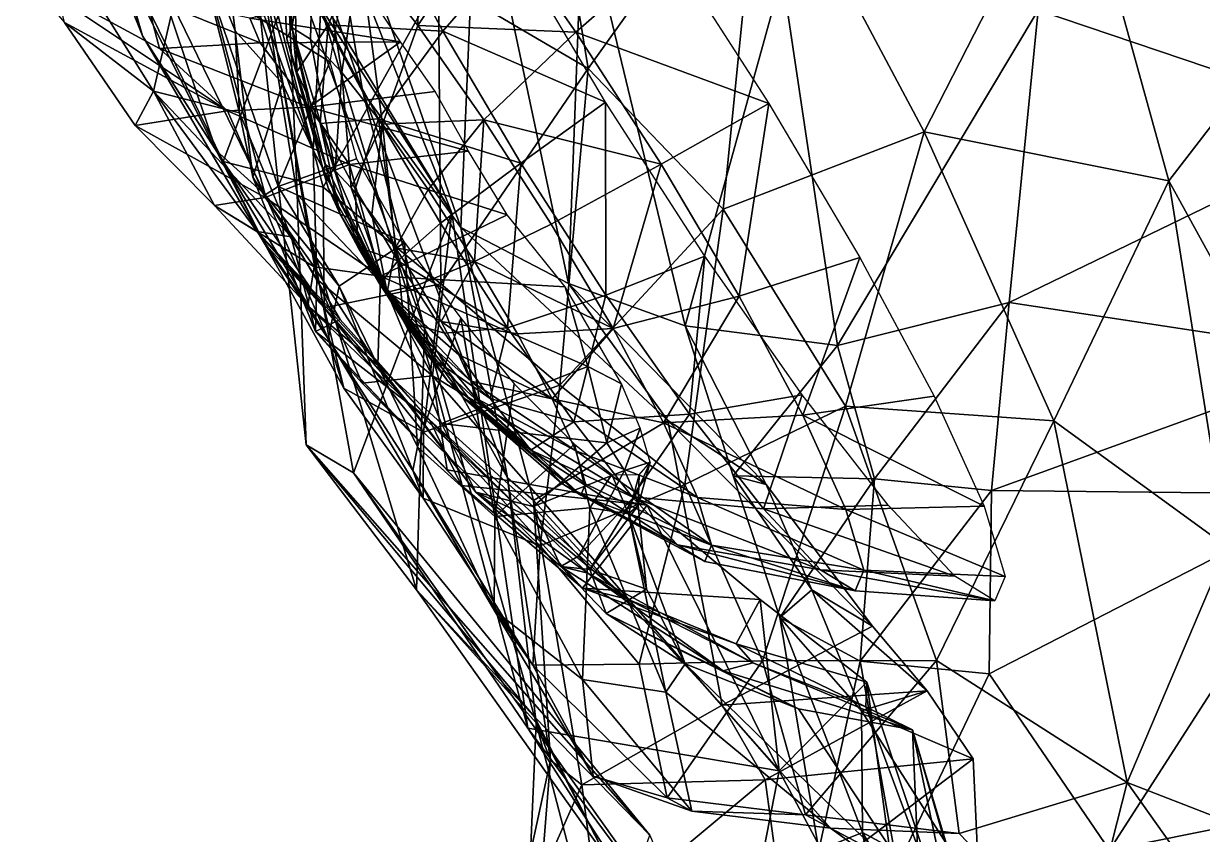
# Model space of a CAD drawing. Extents: x -1.6 to 1.6, y -9.4 to 16.4.
# Drawn here: x -0.2581 to -0.086, y -9.0817 to -8.9634 of the extents above; entities that cross this region are included whole.
import ezdxf

# ---------------------------------------------------------------- set-up
doc = ezdxf.new("R2010")
doc.units = 0
doc.layers.add('DIPLODOC$LWO', color=1, linetype='CONTINUOUS')

msp = doc.modelspace()

# ---------------------------------------------------------------- linework, layer by layer
at = {"layer": 'DIPLODOC$LWO'}
for points in [[(-0.19559, -8.99103, 9.07716), (-0.23672, -8.88712, 9.08131), (-0.22572, -8.94165, 9.03548)], [(-0.19559, -8.99103, 9.07716), (-0.21469, -8.96107, 9.0869), (-0.23672, -8.88712, 9.08131)], [(-0.24068, -8.96521, 9.3501), (-0.25739, -8.90727, 9.34366), (-0.25019, -8.9416, 9.32089)], [(-0.24068, -8.96521, 9.3501), (-0.24533, -8.95002, 9.36871), (-0.25739, -8.90727, 9.34366)], [(-0.22928, -8.91346, 8.9327), (-0.20857, -8.97341, 8.93671), (-0.21966, -8.95269, 8.95792)], [(-0.22928, -8.91346, 8.9327), (-0.21547, -8.93232, 8.91092), (-0.20857, -8.97341, 8.93671)], [(-0.17566, -8.96999, 9.40163), (-0.18356, -8.92173, 9.40215), (-0.19751, -8.95713, 9.39779)], [(-0.18356, -8.92173, 9.40215), (-0.17566, -8.96999, 9.40163), (-0.1504, -8.93461, 9.41031)], [(-0.21547, -8.93232, 8.91092), (-0.1919, -8.93826, 8.88846), (-0.19427, -8.99315, 8.91892)], [(-0.20857, -8.97341, 8.93671), (-0.21547, -8.93232, 8.91092), (-0.19427, -8.99315, 8.91892)], [(-0.20906, -8.95278, 9.20444), (-0.20044, -8.9335, 9.19652), (-0.20053, -8.9637, 9.19267)], [(-0.18965, -8.9473, 9.18163), (-0.20053, -8.9637, 9.19267), (-0.20044, -8.9335, 9.19652)], [(-0.11001, -8.96146, 8.85116), (-0.05629, -8.93354, 8.85033), (-0.06062, -8.97814, 8.83265)], [(-0.15596, -8.99049, 9.39162), (-0.1504, -8.93461, 9.41031), (-0.17566, -8.96999, 9.40163)], [(-0.1504, -8.93461, 9.41031), (-0.15596, -8.99049, 9.39162), (-0.12664, -8.97921, 9.39239)], [(-0.1504, -8.93461, 9.41031), (-0.12664, -8.97921, 9.39239), (-0.10474, -8.93642, 9.4194)], [(-0.12664, -8.97921, 9.39239), (-0.09093, -8.98637, 9.3969), (-0.10474, -8.93642, 9.4194)], [(-0.10474, -8.93642, 9.4194), (-0.09093, -8.98637, 9.3969), (-0.06865, -8.95744, 9.42088)], [(-0.1919, -8.93826, 8.88846), (-0.17856, -9.00133, 8.89699), (-0.19427, -8.99315, 8.91892)], [(-0.17856, -9.00133, 8.89699), (-0.1919, -8.93826, 8.88846), (-0.17644, -8.94556, 8.87299)], [(-0.23894, -8.95519, 9.27692), (-0.22994, -8.98194, 9.31918), (-0.25019, -8.9416, 9.32089)], [(-0.22994, -8.98194, 9.31918), (-0.24068, -8.96521, 9.3501), (-0.25019, -8.9416, 9.32089)], [(-0.21966, -8.95269, 8.95792), (-0.21813, -8.98834, 8.97045), (-0.22572, -8.94165, 9.03548)], [(-0.21683, -9.02487, 8.98072), (-0.22572, -8.94165, 9.03548), (-0.21813, -8.98834, 8.97045)], [(-0.20992, -9.02894, 9.05396), (-0.22572, -8.94165, 9.03548), (-0.21683, -9.02487, 8.98072)], [(-0.20992, -9.02894, 9.05396), (-0.19559, -8.99103, 9.07716), (-0.22572, -8.94165, 9.03548)], [(-0.22716, -8.9645, 9.13905), (-0.23347, -8.94902, 9.14094), (-0.22988, -8.94312, 9.127)], [(-0.22988, -8.94312, 9.127), (-0.21582, -8.98186, 9.11106), (-0.22026, -8.97217, 9.12909)], [(-0.21582, -8.98186, 9.11106), (-0.22988, -8.94312, 9.127), (-0.22681, -8.94396, 9.113)], [(-0.22716, -8.9645, 9.13905), (-0.22988, -8.94312, 9.127), (-0.22026, -8.97217, 9.12909)], [(-0.21582, -8.98186, 9.11106), (-0.22681, -8.94396, 9.113), (-0.21469, -8.96107, 9.0869)], [(-0.21964, -8.94333, 9.23743), (-0.21893, -8.96398, 9.23756), (-0.22065, -8.94572, 9.25543)], [(-0.21893, -8.96398, 9.23756), (-0.21964, -8.94333, 9.23743), (-0.21565, -8.94577, 9.21987)], [(-0.2563, -8.94573, 9.17583), (-0.23912, -8.97329, 9.16977), (-0.25208, -8.96325, 9.18237)], [(-0.23912, -8.97329, 9.16977), (-0.2563, -8.94573, 9.17583), (-0.23347, -8.94902, 9.14094)], [(-0.21962, -8.96564, 9.25001), (-0.22065, -8.94572, 9.25543), (-0.21893, -8.96398, 9.23756)], [(-0.21962, -8.96564, 9.25001), (-0.21819, -8.97047, 9.26154), (-0.22065, -8.94572, 9.25543)], [(-0.21819, -8.97047, 9.26154), (-0.21857, -8.9527, 9.27209), (-0.22065, -8.94572, 9.25543)], [(-0.21617, -8.96567, 9.2254), (-0.21893, -8.96398, 9.23756), (-0.21565, -8.94577, 9.21987)], [(-0.21617, -8.96567, 9.2254), (-0.21565, -8.94577, 9.21987), (-0.21161, -8.97053, 9.21473)], [(-0.20906, -8.95278, 9.20444), (-0.21161, -8.97053, 9.21473), (-0.21565, -8.94577, 9.21987)], [(-0.17856, -9.00133, 8.89699), (-0.17644, -8.94556, 8.87299), (-0.16152, -9.00748, 8.87612)], [(-0.17644, -8.94556, 8.87299), (-0.14737, -8.95638, 8.86515), (-0.16152, -9.00748, 8.87612)], [(-0.21361, -8.96359, 9.28578), (-0.20619, -8.94715, 9.29934), (-0.21857, -8.9527, 9.27209)], [(-0.20619, -8.94715, 9.29934), (-0.21361, -8.96359, 9.28578), (-0.1969, -8.96451, 9.31121)], [(-0.1969, -8.96451, 9.31121), (-0.18643, -8.95245, 9.32433), (-0.20619, -8.94715, 9.29934)], [(-0.20053, -8.9637, 9.19267), (-0.18965, -8.9473, 9.18163), (-0.17745, -8.96468, 9.17283)], [(-0.17745, -8.96468, 9.17283), (-0.18965, -8.9473, 9.18163), (-0.16377, -8.95265, 9.16307)], [(-0.22655, -8.97641, 9.14743), (-0.23912, -8.97329, 9.16977), (-0.23347, -8.94902, 9.14094)], [(-0.22716, -8.9645, 9.13905), (-0.22655, -8.97641, 9.14743), (-0.23347, -8.94902, 9.14094)], [(-0.24533, -8.95002, 9.36871), (-0.22892, -8.98351, 9.36034), (-0.22091, -8.9623, 9.38589)], [(-0.22892, -8.98351, 9.36034), (-0.24533, -8.95002, 9.36871), (-0.24068, -8.96521, 9.3501)], [(-0.20857, -8.97341, 8.93671), (-0.19954, -9.00786, 8.94588), (-0.21966, -8.95269, 8.95792)], [(-0.19954, -9.00786, 8.94588), (-0.21813, -8.98834, 8.97045), (-0.21966, -8.95269, 8.95792)], [(-0.21857, -8.9527, 9.27209), (-0.21819, -8.97047, 9.26154), (-0.21361, -8.96359, 9.28578)], [(-0.21161, -8.97053, 9.21473), (-0.20906, -8.95278, 9.20444), (-0.2057, -8.97808, 9.20658)], [(-0.20053, -8.9637, 9.19267), (-0.2057, -8.97808, 9.20658), (-0.20906, -8.95278, 9.20444)], [(-0.18643, -8.95245, 9.32433), (-0.1969, -8.96451, 9.31121), (-0.17314, -8.97488, 9.33046)], [(-0.16377, -8.95265, 9.16307), (-0.14931, -8.97509, 9.1609), (-0.17745, -8.96468, 9.17283)], [(-0.25208, -8.96325, 9.18237), (-0.22831, -8.97612, 9.19674), (-0.25806, -8.95625, 9.20103)], [(-0.23822, -8.96705, 9.20673), (-0.25806, -8.95625, 9.20103), (-0.22831, -8.97612, 9.19674)], [(-0.25806, -8.95625, 9.20103), (-0.23822, -8.96705, 9.20673), (-0.24022, -8.95946, 9.21931)], [(-0.22994, -8.98194, 9.31918), (-0.23894, -8.95519, 9.27692), (-0.22282, -8.98839, 9.28835)], [(-0.23894, -8.95519, 9.27692), (-0.23099, -8.95807, 9.26124), (-0.22282, -8.98839, 9.28835)], [(-0.21108, -8.95543, 9.25169), (-0.21338, -8.969, 9.26384), (-0.23099, -8.95807, 9.26124)], [(-0.14737, -8.95638, 8.86515), (-0.1393, -9.01034, 8.86035), (-0.16152, -9.00748, 8.87612)], [(-0.1393, -9.01034, 8.86035), (-0.14737, -8.95638, 8.86515), (-0.11001, -8.96146, 8.85116)], [(-0.23099, -8.95807, 9.26124), (-0.21338, -8.969, 9.26384), (-0.22089, -8.98718, 9.27502)], [(-0.22089, -8.98718, 9.27502), (-0.22282, -8.98839, 9.28835), (-0.23099, -8.95807, 9.26124)], [(-0.22091, -8.9623, 9.38589), (-0.21436, -8.98727, 9.37406), (-0.19751, -8.95713, 9.39779)], [(-0.19718, -9.00138, 9.37731), (-0.19751, -8.95713, 9.39779), (-0.21436, -8.98727, 9.37406)], [(-0.19751, -8.95713, 9.39779), (-0.19718, -9.00138, 9.37731), (-0.17566, -8.96999, 9.40163)], [(-0.09093, -8.98637, 9.3969), (-0.07426, -9.0167, 9.39537), (-0.06865, -8.95744, 9.42088)], [(-0.22352, -8.96624, 9.21572), (-0.22504, -8.96261, 9.22287), (-0.24022, -8.95946, 9.21931)], [(-0.23822, -8.96705, 9.20673), (-0.22352, -8.96624, 9.21572), (-0.24022, -8.95946, 9.21931)], [(-0.22504, -8.96261, 9.22287), (-0.20306, -8.96608, 9.21168), (-0.20736, -8.95959, 9.22467)], [(-0.21469, -8.96107, 9.0869), (-0.19841, -9.01478, 9.11122), (-0.21582, -8.98186, 9.11106)], [(-0.19841, -9.01478, 9.11122), (-0.21469, -8.96107, 9.0869), (-0.19559, -8.99103, 9.07716)], [(-0.1393, -9.01034, 8.86035), (-0.11001, -8.96146, 8.85116), (-0.11422, -9.00407, 8.84612)], [(-0.11001, -8.96146, 8.85116), (-0.06062, -8.97814, 8.83265), (-0.11422, -9.00407, 8.84612)], [(-0.22831, -8.97612, 9.19674), (-0.25208, -8.96325, 9.18237), (-0.24175, -8.97827, 9.17905)], [(-0.25208, -8.96325, 9.18237), (-0.23912, -8.97329, 9.16977), (-0.24175, -8.97827, 9.17905)], [(-0.22091, -8.9623, 9.38589), (-0.22892, -8.98351, 9.36034), (-0.21436, -8.98727, 9.37406)], [(-0.22352, -8.96624, 9.21572), (-0.20306, -8.96608, 9.21168), (-0.22504, -8.96261, 9.22287)], [(-0.21476, -8.978, 9.27101), (-0.21361, -8.96359, 9.28578), (-0.21819, -8.97047, 9.26154)], [(-0.21361, -8.96359, 9.28578), (-0.21476, -8.978, 9.27101), (-0.20627, -8.97731, 9.29516)], [(-0.20627, -8.97731, 9.29516), (-0.1969, -8.96451, 9.31121), (-0.21361, -8.96359, 9.28578)], [(-0.2057, -8.97808, 9.20658), (-0.20053, -8.9637, 9.19267), (-0.19088, -8.97745, 9.18571)], [(-0.19088, -8.97745, 9.18571), (-0.20053, -8.9637, 9.19267), (-0.17745, -8.96468, 9.17283)], [(-0.2229, -8.99549, 9.33435), (-0.24068, -8.96521, 9.3501), (-0.22994, -8.98194, 9.31918)], [(-0.2229, -8.99549, 9.33435), (-0.22892, -8.98351, 9.36034), (-0.24068, -8.96521, 9.3501)], [(-0.2246, -8.9858, 9.13724), (-0.22716, -8.9645, 9.13905), (-0.22026, -8.97217, 9.12909)], [(-0.22716, -8.9645, 9.13905), (-0.2246, -8.9858, 9.13724), (-0.22655, -8.97641, 9.14743)], [(-0.21434, -8.98488, 9.24464), (-0.21962, -8.96564, 9.25001), (-0.21893, -8.96398, 9.23756)], [(-0.21398, -8.98404, 9.23828), (-0.21434, -8.98488, 9.24464), (-0.21893, -8.96398, 9.23756)], [(-0.21617, -8.96567, 9.2254), (-0.21257, -8.9849, 9.23207), (-0.21893, -8.96398, 9.23756)], [(-0.21398, -8.98404, 9.23828), (-0.21893, -8.96398, 9.23756), (-0.21257, -8.9849, 9.23207)], [(-0.20627, -8.97731, 9.29516), (-0.18549, -8.98375, 9.31647), (-0.1969, -8.96451, 9.31121)], [(-0.18549, -8.98375, 9.31647), (-0.17314, -8.97488, 9.33046), (-0.1969, -8.96451, 9.31121)], [(-0.19088, -8.97745, 9.18571), (-0.17745, -8.96468, 9.17283), (-0.16504, -8.98393, 9.17097)], [(-0.16504, -8.98393, 9.17097), (-0.17745, -8.96468, 9.17283), (-0.14931, -8.97509, 9.1609)], [(-0.23822, -8.96705, 9.20673), (-0.21638, -8.97563, 9.20641), (-0.22352, -8.96624, 9.21572)], [(-0.21638, -8.97563, 9.20641), (-0.23822, -8.96705, 9.20673), (-0.22831, -8.97612, 9.19674)], [(-0.22352, -8.96624, 9.21572), (-0.21638, -8.97563, 9.20641), (-0.20306, -8.96608, 9.21168)], [(-0.21962, -8.96564, 9.25001), (-0.21434, -8.98488, 9.24464), (-0.21819, -8.97047, 9.26154)], [(-0.21638, -8.97563, 9.20641), (-0.19802, -8.97331, 9.20437), (-0.20306, -8.96608, 9.21168)], [(-0.21257, -8.9849, 9.23207), (-0.21617, -8.96567, 9.2254), (-0.21161, -8.97053, 9.21473)], [(-0.2095, -8.98313, 9.27169), (-0.22089, -8.98718, 9.27502), (-0.21338, -8.969, 9.26384)], [(-0.2136, -8.98735, 9.25054), (-0.21819, -8.97047, 9.26154), (-0.21434, -8.98488, 9.24464)], [(-0.2136, -8.98735, 9.25054), (-0.21185, -8.9912, 9.25538), (-0.21819, -8.97047, 9.26154)], [(-0.21185, -8.9912, 9.25538), (-0.21476, -8.978, 9.27101), (-0.21819, -8.97047, 9.26154)], [(-0.21024, -8.98738, 9.22661), (-0.21257, -8.9849, 9.23207), (-0.21161, -8.97053, 9.21473)], [(-0.21024, -8.98738, 9.22661), (-0.21161, -8.97053, 9.21473), (-0.2057, -8.97808, 9.20658)], [(-0.17983, -9.01613, 9.37723), (-0.17566, -8.96999, 9.40163), (-0.19718, -9.00138, 9.37731)], [(-0.17566, -8.96999, 9.40163), (-0.17983, -9.01613, 9.37723), (-0.15596, -8.99049, 9.39162)], [(-0.21527, -9.00069, 9.13084), (-0.2246, -8.9858, 9.13724), (-0.22026, -8.97217, 9.12909)], [(-0.21582, -8.98186, 9.11106), (-0.21527, -9.00069, 9.13084), (-0.22026, -8.97217, 9.12909)], [(-0.24175, -8.97827, 9.17905), (-0.23912, -8.97329, 9.16977), (-0.23021, -8.98993, 9.17657)], [(-0.23912, -8.97329, 9.16977), (-0.22396, -8.99375, 9.16373), (-0.23021, -8.98993, 9.17657)], [(-0.22396, -8.99375, 9.16373), (-0.23912, -8.97329, 9.16977), (-0.219, -8.99453, 9.15002)], [(-0.22655, -8.97641, 9.14743), (-0.219, -8.99453, 9.15002), (-0.23912, -8.97329, 9.16977)], [(-0.21638, -8.97563, 9.20641), (-0.19315, -8.98201, 9.20153), (-0.19802, -8.97331, 9.20437)], [(-0.18745, -9.02965, 8.92848), (-0.20857, -8.97341, 8.93671), (-0.19427, -8.99315, 8.91892)], [(-0.19954, -9.00786, 8.94588), (-0.20857, -8.97341, 8.93671), (-0.18745, -9.02965, 8.92848)], [(-0.21051, -8.98395, 9.19954), (-0.21638, -8.97563, 9.20641), (-0.22831, -8.97612, 9.19674)], [(-0.19315, -8.98201, 9.20153), (-0.21638, -8.97563, 9.20641), (-0.21051, -8.98395, 9.19954)], [(-0.18549, -8.98375, 9.31647), (-0.17308, -9.00301, 9.3146), (-0.17314, -8.97488, 9.33046)], [(-0.17308, -9.00301, 9.3146), (-0.15867, -8.99732, 9.32829), (-0.17314, -8.97488, 9.33046)], [(-0.16504, -8.98393, 9.17097), (-0.14931, -8.97509, 9.1609), (-0.15363, -9.00318, 9.17623)], [(-0.13601, -8.99752, 9.16703), (-0.15363, -9.00318, 9.17623), (-0.14931, -8.97509, 9.1609)], [(-0.22281, -8.98878, 9.19095), (-0.22831, -8.97612, 9.19674), (-0.24175, -8.97827, 9.17905)], [(-0.22281, -8.98878, 9.19095), (-0.21051, -8.98395, 9.19954), (-0.22831, -8.97612, 9.19674)], [(-0.22655, -8.97641, 9.14743), (-0.2246, -8.9858, 9.13724), (-0.219, -8.99453, 9.15002)], [(-0.20967, -8.9875, 9.2775), (-0.20627, -8.97731, 9.29516), (-0.21476, -8.978, 9.27101)], [(-0.20967, -8.9875, 9.2775), (-0.20343, -8.99803, 9.28038), (-0.20627, -8.97731, 9.29516)], [(-0.20343, -8.99803, 9.28038), (-0.19724, -8.99254, 9.29932), (-0.20627, -8.97731, 9.29516)], [(-0.19724, -8.99254, 9.29932), (-0.18549, -8.98375, 9.31647), (-0.20627, -8.97731, 9.29516)], [(-0.19903, -8.98759, 9.20177), (-0.2057, -8.97808, 9.20658), (-0.19088, -8.97745, 9.18571)], [(-0.19903, -8.98759, 9.20177), (-0.19088, -8.97745, 9.18571), (-0.19224, -8.99813, 9.20075)], [(-0.18107, -8.99268, 9.18424), (-0.19224, -8.99813, 9.20075), (-0.19088, -8.97745, 9.18571)], [(-0.18107, -8.99268, 9.18424), (-0.19088, -8.97745, 9.18571), (-0.16504, -8.98393, 9.17097)], [(-0.22281, -8.98878, 9.19095), (-0.24175, -8.97827, 9.17905), (-0.23021, -8.98993, 9.17657)], [(-0.21185, -8.9912, 9.25538), (-0.20925, -8.99606, 9.2587), (-0.21476, -8.978, 9.27101)], [(-0.20925, -8.99606, 9.2587), (-0.20967, -8.9875, 9.2775), (-0.21476, -8.978, 9.27101)], [(-0.20722, -8.99124, 9.22245), (-0.21024, -8.98738, 9.22661), (-0.2057, -8.97808, 9.20658)], [(-0.20722, -8.99124, 9.22245), (-0.2057, -8.97808, 9.20658), (-0.20381, -8.99611, 9.21998)], [(-0.19903, -8.98759, 9.20177), (-0.20381, -8.99611, 9.21998), (-0.2057, -8.97808, 9.20658)], [(-0.06062, -8.97814, 8.83265), (-0.06273, -9.01192, 8.82132), (-0.11422, -9.00407, 8.84612)], [(-0.13813, -9.01922, 9.3683), (-0.12664, -8.97921, 9.39239), (-0.15596, -8.99049, 9.39162)], [(-0.12664, -8.97921, 9.39239), (-0.13813, -9.01922, 9.3683), (-0.10773, -9.02136, 9.36099)], [(-0.12664, -8.97921, 9.39239), (-0.10773, -9.02136, 9.36099), (-0.09093, -8.98637, 9.3969)], [(-0.22282, -8.98839, 9.28835), (-0.2136, -9.00937, 9.30583), (-0.22994, -8.98194, 9.31918)], [(-0.2136, -9.00937, 9.30583), (-0.2229, -8.99549, 9.33435), (-0.22994, -8.98194, 9.31918)], [(-0.21527, -9.00069, 9.13084), (-0.21582, -8.98186, 9.11106), (-0.19841, -9.01478, 9.11122)], [(-0.19315, -8.98201, 9.20153), (-0.21051, -8.98395, 9.19954), (-0.18748, -8.99129, 9.20048)], [(-0.21421, -9.00488, 9.34709), (-0.21436, -8.98727, 9.37406), (-0.22892, -8.98351, 9.36034)], [(-0.21421, -9.00488, 9.34709), (-0.22892, -8.98351, 9.36034), (-0.2229, -8.99549, 9.33435)], [(-0.22281, -8.98878, 9.19095), (-0.20596, -9.00024, 9.19415), (-0.21051, -8.98395, 9.19954)], [(-0.2095, -8.98313, 9.27169), (-0.20247, -8.99534, 9.27509), (-0.22089, -8.98718, 9.27502)], [(-0.21434, -8.98488, 9.24464), (-0.21398, -8.98404, 9.23828), (-0.20501, -9.00261, 9.23956)], [(-0.21398, -8.98404, 9.23828), (-0.21257, -8.9849, 9.23207), (-0.20501, -9.00261, 9.23956)], [(-0.21051, -8.98395, 9.19954), (-0.20596, -9.00024, 9.19415), (-0.18748, -8.99129, 9.20048)], [(-0.19724, -8.99254, 9.29932), (-0.18742, -9.00777, 9.29784), (-0.18549, -8.98375, 9.31647)], [(-0.18742, -9.00777, 9.29784), (-0.17308, -9.00301, 9.3146), (-0.18549, -8.98375, 9.31647)], [(-0.18107, -8.99268, 9.18424), (-0.16504, -8.98393, 9.17097), (-0.17204, -9.0079, 9.1884)], [(-0.15363, -9.00318, 9.17623), (-0.17204, -9.0079, 9.1884), (-0.16504, -8.98393, 9.17097)], [(-0.2246, -8.9858, 9.13724), (-0.21547, -9.00834, 9.14264), (-0.219, -8.99453, 9.15002)], [(-0.2246, -8.9858, 9.13724), (-0.21527, -9.00069, 9.13084), (-0.21547, -9.00834, 9.14264)], [(-0.2136, -8.98735, 9.25054), (-0.21434, -8.98488, 9.24464), (-0.20501, -9.00261, 9.23956)], [(-0.21257, -8.9849, 9.23207), (-0.21024, -8.98738, 9.22661), (-0.20501, -9.00261, 9.23956)], [(-0.22282, -8.98839, 9.28835), (-0.22089, -8.98718, 9.27502), (-0.21202, -9.00171, 9.27783)], [(-0.21202, -9.00171, 9.27783), (-0.22089, -8.98718, 9.27502), (-0.20247, -8.99534, 9.27509)], [(-0.21436, -8.98727, 9.37406), (-0.21421, -9.00488, 9.34709), (-0.19718, -9.00138, 9.37731)], [(-0.21185, -8.9912, 9.25538), (-0.2136, -8.98735, 9.25054), (-0.20501, -9.00261, 9.23956)], [(-0.21024, -8.98738, 9.22661), (-0.20722, -8.99124, 9.22245), (-0.20501, -9.00261, 9.23956)], [(-0.20967, -8.9875, 9.2775), (-0.20925, -8.99606, 9.2587), (-0.20343, -8.99803, 9.28038)], [(-0.19903, -8.98759, 9.20177), (-0.19224, -8.99813, 9.20075), (-0.20381, -8.99611, 9.21998)], [(-0.10773, -9.02136, 9.36099), (-0.08242, -9.0397, 9.36398), (-0.09093, -8.98637, 9.3969)], [(-0.09093, -8.98637, 9.3969), (-0.08242, -9.0397, 9.36398), (-0.07426, -9.0167, 9.39537)], [(-0.21565, -8.99887, 9.18546), (-0.22281, -8.98878, 9.19095), (-0.23021, -8.98993, 9.17657)], [(-0.2136, -9.00937, 9.30583), (-0.22282, -8.98839, 9.28835), (-0.21202, -9.00171, 9.27783)], [(-0.22281, -8.98878, 9.19095), (-0.21565, -8.99887, 9.18546), (-0.20596, -9.00024, 9.19415)], [(-0.21813, -8.98834, 8.97045), (-0.20073, -9.04601, 8.95945), (-0.21683, -9.02487, 8.98072)], [(-0.21813, -8.98834, 8.97045), (-0.19954, -9.00786, 8.94588), (-0.20073, -9.04601, 8.95945)], [(-0.22396, -8.99375, 9.16373), (-0.21658, -9.00456, 9.17507), (-0.23021, -8.98993, 9.17657)], [(-0.21658, -9.00456, 9.17507), (-0.21565, -8.99887, 9.18546), (-0.23021, -8.98993, 9.17657)], [(-0.20925, -8.99606, 9.2587), (-0.21185, -8.9912, 9.25538), (-0.20501, -9.00261, 9.23956)], [(-0.18446, -9.06615, 9.10933), (-0.19559, -8.99103, 9.07716), (-0.20992, -9.02894, 9.05396)], [(-0.20722, -8.99124, 9.22245), (-0.20381, -8.99611, 9.21998), (-0.20501, -9.00261, 9.23956)], [(-0.18446, -9.06615, 9.10933), (-0.19841, -9.01478, 9.11122), (-0.19559, -8.99103, 9.07716)], [(-0.16158, -9.03065, 9.36442), (-0.15596, -8.99049, 9.39162), (-0.17983, -9.01613, 9.37723)], [(-0.15596, -8.99049, 9.39162), (-0.16158, -9.03065, 9.36442), (-0.13813, -9.01922, 9.3683)], [(-0.18748, -8.99129, 9.20048), (-0.20596, -9.00024, 9.19415), (-0.17901, -9.0018, 9.20131)], [(-0.19724, -8.99254, 9.29932), (-0.20343, -8.99803, 9.28038), (-0.18742, -9.00777, 9.29784)], [(-0.19224, -8.99813, 9.20075), (-0.18107, -8.99268, 9.18424), (-0.17204, -9.0079, 9.1884)], [(-0.20197, -9.01869, 9.17506), (-0.22396, -8.99375, 9.16373), (-0.19882, -9.02121, 9.16628)], [(-0.22396, -8.99375, 9.16373), (-0.20197, -9.01869, 9.17506), (-0.21658, -9.00456, 9.17507)], [(-0.21188, -9.00656, 9.15668), (-0.22396, -8.99375, 9.16373), (-0.219, -8.99453, 9.15002)], [(-0.22396, -8.99375, 9.16373), (-0.21188, -9.00656, 9.15668), (-0.19882, -9.02121, 9.16628)], [(-0.21547, -9.00834, 9.14264), (-0.21188, -9.00656, 9.15668), (-0.219, -8.99453, 9.15002)], [(-0.16405, -9.0213, 8.90269), (-0.18364, -9.03298, 8.91639), (-0.19427, -8.99315, 8.91892)], [(-0.18364, -9.03298, 8.91639), (-0.18745, -9.02965, 8.92848), (-0.19427, -8.99315, 8.91892)], [(-0.17856, -9.00133, 8.89699), (-0.16405, -9.0213, 8.90269), (-0.19427, -8.99315, 8.91892)], [(-0.21135, -9.0166, 9.32519), (-0.2229, -8.99549, 9.33435), (-0.2136, -9.00937, 9.30583)], [(-0.21135, -9.0166, 9.32519), (-0.21421, -9.00488, 9.34709), (-0.2229, -8.99549, 9.33435)], [(-0.20247, -8.99534, 9.27509), (-0.20059, -9.02516, 9.26994), (-0.21202, -9.00171, 9.27783)], [(-0.20606, -9.00144, 9.26017), (-0.20925, -8.99606, 9.2587), (-0.20501, -9.00261, 9.23956)], [(-0.20606, -9.00144, 9.26017), (-0.20343, -8.99803, 9.28038), (-0.20925, -8.99606, 9.2587)], [(-0.20381, -8.99611, 9.21998), (-0.20034, -9.00149, 9.21946), (-0.20501, -9.00261, 9.23956)], [(-0.20034, -9.00149, 9.21946), (-0.20381, -8.99611, 9.21998), (-0.19224, -8.99813, 9.20075)], [(-0.20247, -8.99534, 9.27509), (-0.19424, -9.00639, 9.27591), (-0.20059, -9.02516, 9.26994)], [(-0.20606, -9.00144, 9.26017), (-0.20258, -9.00683, 9.25965), (-0.20343, -8.99803, 9.28038)], [(-0.20258, -9.00683, 9.25965), (-0.19664, -9.00857, 9.27936), (-0.20343, -8.99803, 9.28038)], [(-0.19664, -9.00857, 9.27936), (-0.18742, -9.00777, 9.29784), (-0.20343, -8.99803, 9.28038)], [(-0.17308, -9.00301, 9.3146), (-0.16088, -9.02039, 9.3058), (-0.15867, -8.99732, 9.32829)], [(-0.16088, -9.02039, 9.3058), (-0.14446, -9.01757, 9.31803), (-0.15867, -8.99732, 9.32829)], [(-0.15363, -9.00318, 9.17623), (-0.13601, -8.99752, 9.16703), (-0.14434, -9.02054, 9.18809)], [(-0.12518, -9.01774, 9.18086), (-0.14434, -9.02054, 9.18809), (-0.13601, -8.99752, 9.16703)], [(-0.21658, -9.00456, 9.17507), (-0.20638, -9.01325, 9.1845), (-0.21565, -8.99887, 9.18546)], [(-0.20596, -9.00024, 9.19415), (-0.21565, -8.99887, 9.18546), (-0.20638, -9.01325, 9.1845)], [(-0.20034, -9.00149, 9.21946), (-0.19224, -8.99813, 9.20075), (-0.19714, -9.00688, 9.22093)], [(-0.18599, -9.00867, 9.20363), (-0.19714, -9.00688, 9.22093), (-0.19224, -8.99813, 9.20075)], [(-0.18599, -9.00867, 9.20363), (-0.19224, -8.99813, 9.20075), (-0.17204, -9.0079, 9.1884)], [(-0.21547, -9.00834, 9.14264), (-0.21527, -9.00069, 9.13084), (-0.20864, -9.01587, 9.13634)], [(-0.20864, -9.01587, 9.13634), (-0.21527, -9.00069, 9.13084), (-0.19841, -9.01478, 9.11122)], [(-0.1997, -9.02299, 9.34238), (-0.19718, -9.00138, 9.37731), (-0.21421, -9.00488, 9.34709)], [(-0.19708, -9.02172, 9.19191), (-0.20596, -9.00024, 9.19415), (-0.20638, -9.01325, 9.1845)], [(-0.20258, -9.00683, 9.25965), (-0.20606, -9.00144, 9.26017), (-0.20501, -9.00261, 9.23956)], [(-0.20596, -9.00024, 9.19415), (-0.17572, -9.01342, 9.20319), (-0.17901, -9.0018, 9.20131)], [(-0.20596, -9.00024, 9.19415), (-0.19708, -9.02172, 9.19191), (-0.17572, -9.01342, 9.20319)], [(-0.20034, -9.00149, 9.21946), (-0.19714, -9.00688, 9.22093), (-0.20501, -9.00261, 9.23956)], [(-0.19718, -9.00138, 9.37731), (-0.1997, -9.02299, 9.34238), (-0.17983, -9.01613, 9.37723)], [(-0.14971, -9.03064, 8.88716), (-0.17856, -9.00133, 8.89699), (-0.16152, -9.00748, 8.87612)], [(-0.14971, -9.03064, 8.88716), (-0.16405, -9.0213, 8.90269), (-0.17856, -9.00133, 8.89699)], [(-0.21202, -9.00171, 9.27783), (-0.20126, -9.02859, 9.28821), (-0.2136, -9.00937, 9.30583)], [(-0.20059, -9.02516, 9.26994), (-0.20126, -9.02859, 9.28821), (-0.21202, -9.00171, 9.27783)], [(-0.19917, -9.01169, 9.25718), (-0.20258, -9.00683, 9.25965), (-0.20501, -9.00261, 9.23956)], [(-0.19615, -9.01556, 9.25302), (-0.19917, -9.01169, 9.25718), (-0.20501, -9.00261, 9.23956)], [(-0.19383, -9.01804, 9.24757), (-0.19615, -9.01556, 9.25302), (-0.20501, -9.00261, 9.23956)], [(-0.19241, -9.0189, 9.24135), (-0.19383, -9.01804, 9.24757), (-0.20501, -9.00261, 9.23956)], [(-0.19206, -9.01805, 9.23499), (-0.19241, -9.0189, 9.24135), (-0.20501, -9.00261, 9.23956)], [(-0.19279, -9.01558, 9.22909), (-0.19206, -9.01805, 9.23499), (-0.20501, -9.00261, 9.23956)], [(-0.19454, -9.01173, 9.22425), (-0.19279, -9.01558, 9.22909), (-0.20501, -9.00261, 9.23956)], [(-0.19714, -9.00688, 9.22093), (-0.19454, -9.01173, 9.22425), (-0.20501, -9.00261, 9.23956)], [(-0.18742, -9.00777, 9.29784), (-0.17778, -9.02151, 9.29088), (-0.17308, -9.00301, 9.3146)], [(-0.17901, -9.0018, 9.20131), (-0.17572, -9.01342, 9.20319), (-0.17081, -9.01593, 9.20893)], [(-0.17778, -9.02151, 9.29088), (-0.16088, -9.02039, 9.3058), (-0.17308, -9.00301, 9.3146)], [(-0.17204, -9.0079, 9.1884), (-0.15363, -9.00318, 9.17623), (-0.16469, -9.02163, 9.19778)], [(-0.14434, -9.02054, 9.18809), (-0.16469, -9.02163, 9.19778), (-0.15363, -9.00318, 9.17623)], [(-0.20638, -9.01325, 9.1845), (-0.21658, -9.00456, 9.17507), (-0.20197, -9.01869, 9.17506)], [(-0.1997, -9.02299, 9.34238), (-0.21421, -9.00488, 9.34709), (-0.21135, -9.0166, 9.32519)], [(-0.13391, -9.02983, 8.85492), (-0.1393, -9.01034, 8.86035), (-0.11422, -9.00407, 8.84612)], [(-0.11681, -9.03153, 8.84439), (-0.13391, -9.02983, 8.85492), (-0.11422, -9.00407, 8.84612)], [(-0.06273, -9.01192, 8.82132), (-0.11681, -9.03153, 8.84439), (-0.11422, -9.00407, 8.84612)], [(-0.21188, -9.00656, 9.15668), (-0.21547, -9.00834, 9.14264), (-0.19882, -9.02121, 9.16628)], [(-0.20059, -9.02516, 9.26994), (-0.19424, -9.00639, 9.27591), (-0.18931, -9.0353, 9.26183)], [(-0.18646, -9.01597, 9.27181), (-0.18931, -9.0353, 9.26183), (-0.19424, -9.00639, 9.27591)], [(-0.21547, -9.00834, 9.14264), (-0.19417, -9.03079, 9.15897), (-0.19882, -9.02121, 9.16628)], [(-0.19623, -9.02848, 9.14478), (-0.21547, -9.00834, 9.14264), (-0.20864, -9.01587, 9.13634)], [(-0.21547, -9.00834, 9.14264), (-0.19623, -9.02848, 9.14478), (-0.19417, -9.03079, 9.15897)], [(-0.19664, -9.00857, 9.27936), (-0.20258, -9.00683, 9.25965), (-0.18996, -9.01809, 9.27454)], [(-0.19917, -9.01169, 9.25718), (-0.18996, -9.01809, 9.27454), (-0.20258, -9.00683, 9.25965)], [(-0.20073, -9.04601, 8.95945), (-0.19954, -9.00786, 8.94588), (-0.18324, -9.06541, 8.93425)], [(-0.19954, -9.00786, 8.94588), (-0.18745, -9.02965, 8.92848), (-0.18324, -9.06541, 8.93425)], [(-0.19454, -9.01173, 9.22425), (-0.19714, -9.00688, 9.22093), (-0.18091, -9.01816, 9.21012)], [(-0.19714, -9.00688, 9.22093), (-0.18599, -9.00867, 9.20363), (-0.18091, -9.01816, 9.21012)], [(-0.19664, -9.00857, 9.27936), (-0.18996, -9.01809, 9.27454), (-0.18742, -9.00777, 9.29784)], [(-0.18996, -9.01809, 9.27454), (-0.17778, -9.02151, 9.29088), (-0.18742, -9.00777, 9.29784)], [(-0.18599, -9.00867, 9.20363), (-0.17204, -9.0079, 9.1884), (-0.18091, -9.01816, 9.21012)], [(-0.16469, -9.02163, 9.19778), (-0.18091, -9.01816, 9.21012), (-0.17204, -9.0079, 9.1884)], [(-0.1393, -9.01034, 8.86035), (-0.15451, -9.02939, 8.87381), (-0.16152, -9.00748, 8.87612)], [(-0.15451, -9.02939, 8.87381), (-0.14971, -9.03064, 8.88716), (-0.16152, -9.00748, 8.87612)], [(-0.20126, -9.02859, 9.28821), (-0.19974, -9.03261, 9.31471), (-0.2136, -9.00937, 9.30583)], [(-0.19974, -9.03261, 9.31471), (-0.21135, -9.0166, 9.32519), (-0.2136, -9.00937, 9.30583)], [(-0.18996, -9.01809, 9.27454), (-0.19917, -9.01169, 9.25718), (-0.18405, -9.02564, 9.2664)], [(-0.19615, -9.01556, 9.25302), (-0.18405, -9.02564, 9.2664), (-0.19917, -9.01169, 9.25718)], [(-0.19454, -9.01173, 9.22425), (-0.18091, -9.01816, 9.21012), (-0.19279, -9.01558, 9.22909)], [(-0.15451, -9.02939, 8.87381), (-0.1393, -9.01034, 8.86035), (-0.13391, -9.02983, 8.85492)], [(-0.19208, -9.03173, 9.18796), (-0.19708, -9.02172, 9.19191), (-0.20638, -9.01325, 9.1845)], [(-0.19208, -9.03173, 9.18796), (-0.20638, -9.01325, 9.1845), (-0.20197, -9.01869, 9.17506)], [(-0.17572, -9.01342, 9.20319), (-0.19708, -9.02172, 9.19191), (-0.17294, -9.02458, 9.20595)], [(-0.17294, -9.02458, 9.20595), (-0.17081, -9.01593, 9.20893), (-0.17572, -9.01342, 9.20319)], [(-0.11681, -9.03153, 8.84439), (-0.06273, -9.01192, 8.82132), (-0.06617, -9.03206, 8.816)], [(-0.20864, -9.01587, 9.13634), (-0.19841, -9.01478, 9.11122), (-0.19623, -9.02848, 9.14478)], [(-0.16705, -9.03364, 9.15001), (-0.19623, -9.02848, 9.14478), (-0.19841, -9.01478, 9.11122)], [(-0.14782, -9.07238, 9.1424), (-0.16705, -9.03364, 9.15001), (-0.19841, -9.01478, 9.11122)], [(-0.19841, -9.01478, 9.11122), (-0.18446, -9.06615, 9.10933), (-0.14782, -9.07238, 9.1424)], [(-0.19974, -9.03261, 9.31471), (-0.1997, -9.02299, 9.34238), (-0.21135, -9.0166, 9.32519)], [(-0.18269, -9.03957, 9.33872), (-0.17983, -9.01613, 9.37723), (-0.1997, -9.02299, 9.34238)], [(-0.19615, -9.01556, 9.25302), (-0.19383, -9.01804, 9.24757), (-0.18405, -9.02564, 9.2664)], [(-0.19279, -9.01558, 9.22909), (-0.17748, -9.0257, 9.21959), (-0.19206, -9.01805, 9.23499)], [(-0.17748, -9.0257, 9.21959), (-0.19279, -9.01558, 9.22909), (-0.18091, -9.01816, 9.21012)], [(-0.18646, -9.01597, 9.27181), (-0.17766, -9.02473, 9.26225), (-0.18931, -9.0353, 9.26183)], [(-0.17983, -9.01613, 9.37723), (-0.18269, -9.03957, 9.33872), (-0.16158, -9.03065, 9.36442)], [(-0.16807, -9.02242, 9.21688), (-0.17081, -9.01593, 9.20893), (-0.17294, -9.02458, 9.20595)], [(-0.20197, -9.01869, 9.17506), (-0.19882, -9.02121, 9.16628), (-0.18464, -9.03516, 9.18062)], [(-0.18464, -9.03516, 9.18062), (-0.19208, -9.03173, 9.18796), (-0.20197, -9.01869, 9.17506)], [(-0.19383, -9.01804, 9.24757), (-0.1795, -9.0305, 9.25573), (-0.18405, -9.02564, 9.2664)], [(-0.1795, -9.0305, 9.25573), (-0.19383, -9.01804, 9.24757), (-0.17674, -9.03218, 9.24357)], [(-0.19241, -9.0189, 9.24135), (-0.17674, -9.03218, 9.24357), (-0.19383, -9.01804, 9.24757)], [(-0.19241, -9.0189, 9.24135), (-0.19206, -9.01805, 9.23499), (-0.17674, -9.03218, 9.24357)], [(-0.19206, -9.01805, 9.23499), (-0.17604, -9.03053, 9.23112), (-0.17674, -9.03218, 9.24357)], [(-0.17604, -9.03053, 9.23112), (-0.19206, -9.01805, 9.23499), (-0.17748, -9.0257, 9.21959)], [(-0.18996, -9.01809, 9.27454), (-0.18405, -9.02564, 9.2664), (-0.17778, -9.02151, 9.29088)], [(-0.17748, -9.0257, 9.21959), (-0.18091, -9.01816, 9.21012), (-0.15974, -9.03251, 9.21147)], [(-0.18091, -9.01816, 9.21012), (-0.16469, -9.02163, 9.19778), (-0.15974, -9.03251, 9.21147)], [(-0.16088, -9.02039, 9.3058), (-0.15009, -9.03419, 9.29093), (-0.14446, -9.01757, 9.31803)], [(-0.15009, -9.03419, 9.29093), (-0.13189, -9.03366, 9.30069), (-0.14446, -9.01757, 9.31803)], [(-0.14434, -9.02054, 9.18809), (-0.12518, -9.01774, 9.18086), (-0.11788, -9.03378, 9.20103)], [(-0.17778, -9.02151, 9.29088), (-0.16924, -9.03243, 9.27911), (-0.16088, -9.02039, 9.3058)], [(-0.16924, -9.03243, 9.27911), (-0.15009, -9.03419, 9.29093), (-0.16088, -9.02039, 9.3058)], [(-0.15025, -9.05636, 9.33385), (-0.13813, -9.01922, 9.3683), (-0.16158, -9.03065, 9.36442)], [(-0.13813, -9.01922, 9.3683), (-0.15025, -9.05636, 9.33385), (-0.12485, -9.0563, 9.32638)], [(-0.12485, -9.0563, 9.32638), (-0.10773, -9.02136, 9.36099), (-0.13813, -9.01922, 9.3683)], [(-0.18464, -9.03516, 9.18062), (-0.19882, -9.02121, 9.16628), (-0.16991, -9.04737, 9.18023)], [(-0.19882, -9.02121, 9.16628), (-0.17651, -9.04574, 9.16813), (-0.16991, -9.04737, 9.18023)], [(-0.19417, -9.03079, 9.15897), (-0.17651, -9.04574, 9.16813), (-0.19882, -9.02121, 9.16628)], [(-0.19708, -9.02172, 9.19191), (-0.1837, -9.03382, 9.19913), (-0.17294, -9.02458, 9.20595)], [(-0.19208, -9.03173, 9.18796), (-0.1837, -9.03382, 9.19913), (-0.19708, -9.02172, 9.19191)], [(-0.18405, -9.02564, 9.2664), (-0.16924, -9.03243, 9.27911), (-0.17778, -9.02151, 9.29088)], [(-0.15611, -9.06283, 8.90401), (-0.18364, -9.03298, 8.91639), (-0.16405, -9.0213, 8.90269)], [(-0.16469, -9.02163, 9.19778), (-0.14434, -9.02054, 9.18809), (-0.13808, -9.0343, 9.2054)], [(-0.15974, -9.03251, 9.21147), (-0.16469, -9.02163, 9.19778), (-0.13808, -9.0343, 9.2054)], [(-0.15611, -9.06283, 8.90401), (-0.16405, -9.0213, 8.90269), (-0.13418, -9.05131, 8.89588)], [(-0.16405, -9.0213, 8.90269), (-0.14971, -9.03064, 8.88716), (-0.13418, -9.05131, 8.89588)], [(-0.13808, -9.0343, 9.2054), (-0.14434, -9.02054, 9.18809), (-0.11788, -9.03378, 9.20103)], [(-0.09704, -9.07408, 9.31826), (-0.10773, -9.02136, 9.36099), (-0.12485, -9.0563, 9.32638)], [(-0.10773, -9.02136, 9.36099), (-0.09704, -9.07408, 9.31826), (-0.08242, -9.0397, 9.36398)], [(-0.18269, -9.03957, 9.33872), (-0.1997, -9.02299, 9.34238), (-0.19974, -9.03261, 9.31471)], [(-0.17294, -9.02458, 9.20595), (-0.17035, -9.0286, 9.2109), (-0.16807, -9.02242, 9.21688)], [(-0.16663, -9.02739, 9.22626), (-0.16807, -9.02242, 9.21688), (-0.17035, -9.0286, 9.2109)], [(-0.20073, -9.04601, 8.95945), (-0.18349, -9.06452, 8.9721), (-0.21683, -9.02487, 8.98072)], [(-0.21683, -9.02487, 8.98072), (-0.18349, -9.06452, 8.9721), (-0.16669, -9.08179, 9.02354)], [(-0.16669, -9.08179, 9.02354), (-0.20992, -9.02894, 9.05396), (-0.21683, -9.02487, 8.98072)], [(-0.20126, -9.02859, 9.28821), (-0.20059, -9.02516, 9.26994), (-0.18939, -9.04897, 9.27658)], [(-0.18931, -9.0353, 9.26183), (-0.18939, -9.04897, 9.27658), (-0.20059, -9.02516, 9.26994)], [(-0.18931, -9.0353, 9.26183), (-0.17766, -9.02473, 9.26225), (-0.17541, -9.03403, 9.2563)], [(-0.16924, -9.03243, 9.27911), (-0.18405, -9.02564, 9.2664), (-0.16266, -9.03945, 9.26369)], [(-0.1795, -9.0305, 9.25573), (-0.16266, -9.03945, 9.26369), (-0.18405, -9.02564, 9.2664)], [(-0.1837, -9.03382, 9.19913), (-0.17035, -9.0286, 9.2109), (-0.17294, -9.02458, 9.20595)], [(-0.17766, -9.02473, 9.26225), (-0.17222, -9.02918, 9.25152), (-0.17541, -9.03403, 9.2563)], [(-0.17604, -9.03053, 9.23112), (-0.17748, -9.0257, 9.21959), (-0.15766, -9.03949, 9.22813)], [(-0.17748, -9.0257, 9.21959), (-0.15974, -9.03251, 9.21147), (-0.15766, -9.03949, 9.22813)], [(-0.15873, -9.10082, 9.0826), (-0.20992, -9.02894, 9.05396), (-0.16669, -9.08179, 9.02354)], [(-0.15873, -9.10082, 9.0826), (-0.18446, -9.06615, 9.10933), (-0.20992, -9.02894, 9.05396)], [(-0.18376, -9.057, 9.30286), (-0.20126, -9.02859, 9.28821), (-0.18939, -9.04897, 9.27658)], [(-0.20126, -9.02859, 9.28821), (-0.18376, -9.057, 9.30286), (-0.19974, -9.03261, 9.31471)], [(-0.19417, -9.03079, 9.15897), (-0.19623, -9.02848, 9.14478), (-0.16705, -9.03364, 9.15001)], [(-0.17035, -9.0286, 9.2109), (-0.1837, -9.03382, 9.19913), (-0.17704, -9.04104, 9.2068)], [(-0.17704, -9.04104, 9.2068), (-0.16878, -9.03217, 9.22077), (-0.17035, -9.0286, 9.2109)], [(-0.17035, -9.0286, 9.2109), (-0.16878, -9.03217, 9.22077), (-0.16663, -9.02739, 9.22626)], [(-0.1684, -9.03369, 9.2268), (-0.16663, -9.02739, 9.22626), (-0.16878, -9.03217, 9.22077)], [(-0.16821, -9.02924, 9.23846), (-0.16663, -9.02739, 9.22626), (-0.1684, -9.03369, 9.2268)], [(-0.17651, -9.04574, 9.16813), (-0.19417, -9.03079, 9.15897), (-0.16705, -9.03364, 9.15001)], [(-0.18745, -9.02965, 8.92848), (-0.18115, -9.07084, 8.92501), (-0.18324, -9.06541, 8.93425)], [(-0.18364, -9.03298, 8.91639), (-0.18115, -9.07084, 8.92501), (-0.18745, -9.02965, 8.92848)], [(-0.16825, -9.05682, 9.33024), (-0.16158, -9.03065, 9.36442), (-0.18269, -9.03957, 9.33872)], [(-0.1795, -9.0305, 9.25573), (-0.17674, -9.03218, 9.24357), (-0.16266, -9.03945, 9.26369)], [(-0.17604, -9.03053, 9.23112), (-0.15766, -9.03949, 9.22813), (-0.17674, -9.03218, 9.24357)], [(-0.17541, -9.03403, 9.2563), (-0.17222, -9.02918, 9.25152), (-0.16979, -9.03489, 9.2394)], [(-0.16821, -9.02924, 9.23846), (-0.16979, -9.03489, 9.2394), (-0.17222, -9.02918, 9.25152)], [(-0.16979, -9.03489, 9.2394), (-0.16821, -9.02924, 9.23846), (-0.1684, -9.03369, 9.2268)], [(-0.16158, -9.03065, 9.36442), (-0.16825, -9.05682, 9.33024), (-0.15025, -9.05636, 9.33385)], [(-0.15451, -9.02939, 8.87381), (-0.13391, -9.02983, 8.85492), (-0.14772, -9.05005, 8.86716)], [(-0.14303, -9.04599, 8.87872), (-0.15451, -9.02939, 8.87381), (-0.14772, -9.05005, 8.86716)], [(-0.14303, -9.04599, 8.87872), (-0.14971, -9.03064, 8.88716), (-0.15451, -9.02939, 8.87381)], [(-0.14971, -9.03064, 8.88716), (-0.14303, -9.04599, 8.87872), (-0.13418, -9.05131, 8.89588)], [(-0.13391, -9.02983, 8.85492), (-0.13599, -9.05642, 8.85507), (-0.14772, -9.05005, 8.86716)], [(-0.13599, -9.05642, 8.85507), (-0.13391, -9.02983, 8.85492), (-0.11681, -9.03153, 8.84439)], [(-0.19208, -9.03173, 9.18796), (-0.17574, -9.04354, 9.18947), (-0.17964, -9.0426, 9.19812)], [(-0.19208, -9.03173, 9.18796), (-0.18464, -9.03516, 9.18062), (-0.17574, -9.04354, 9.18947)], [(-0.1837, -9.03382, 9.19913), (-0.19208, -9.03173, 9.18796), (-0.17964, -9.0426, 9.19812)], [(-0.16878, -9.03217, 9.22077), (-0.17704, -9.04104, 9.2068), (-0.17541, -9.04305, 9.21177)], [(-0.17674, -9.03218, 9.24357), (-0.15867, -9.04188, 9.24612), (-0.16266, -9.03945, 9.26369)], [(-0.17674, -9.03218, 9.24357), (-0.15766, -9.03949, 9.22813), (-0.15867, -9.04188, 9.24612)], [(-0.16878, -9.03217, 9.22077), (-0.17541, -9.04305, 9.21177), (-0.1684, -9.03369, 9.2268)], [(-0.15009, -9.03419, 9.29093), (-0.16924, -9.03243, 9.27911), (-0.14177, -9.04307, 9.27142)], [(-0.16266, -9.03945, 9.26369), (-0.14177, -9.04307, 9.27142), (-0.16924, -9.03243, 9.27911)], [(-0.15766, -9.03949, 9.22813), (-0.15974, -9.03251, 9.21147), (-0.13545, -9.04312, 9.22646)], [(-0.15974, -9.03251, 9.21147), (-0.13808, -9.0343, 9.2054), (-0.13545, -9.04312, 9.22646)], [(-0.13599, -9.05642, 8.85507), (-0.11681, -9.03153, 8.84439), (-0.11718, -9.05822, 8.84368)], [(-0.11681, -9.03153, 8.84439), (-0.06617, -9.03206, 8.816), (-0.11718, -9.05822, 8.84368)], [(-0.06617, -9.03206, 8.816), (-0.09961, -9.08394, 8.83449), (-0.11718, -9.05822, 8.84368)], [(-0.09961, -9.08394, 8.83449), (-0.06617, -9.03206, 8.816), (-0.04817, -9.07362, 8.82045)], [(-0.18376, -9.057, 9.30286), (-0.18269, -9.03957, 9.33872), (-0.19974, -9.03261, 9.31471)], [(-0.17541, -9.03403, 9.2563), (-0.1765, -9.05909, 9.26355), (-0.18931, -9.0353, 9.26183)], [(-0.17704, -9.04104, 9.2068), (-0.1837, -9.03382, 9.19913), (-0.17964, -9.0426, 9.19812)], [(-0.18364, -9.03298, 8.91639), (-0.15611, -9.06283, 8.90401), (-0.1766, -9.07445, 8.9132)], [(-0.18115, -9.07084, 8.92501), (-0.18364, -9.03298, 8.91639), (-0.1766, -9.07445, 8.9132)], [(-0.15057, -9.04738, 9.16406), (-0.17651, -9.04574, 9.16813), (-0.16705, -9.03364, 9.15001)], [(-0.1765, -9.05909, 9.26355), (-0.17541, -9.03403, 9.2563), (-0.16432, -9.06092, 9.2444)], [(-0.17541, -9.04305, 9.21177), (-0.16714, -9.0459, 9.22763), (-0.1684, -9.03369, 9.2268)], [(-0.16979, -9.03489, 9.2394), (-0.16432, -9.06092, 9.2444), (-0.17541, -9.03403, 9.2563)], [(-0.1684, -9.03369, 9.2268), (-0.16714, -9.0459, 9.22763), (-0.16979, -9.03489, 9.2394)], [(-0.16705, -9.03364, 9.15001), (-0.14782, -9.07238, 9.1424), (-0.15057, -9.04738, 9.16406)], [(-0.13189, -9.03366, 9.30069), (-0.15009, -9.03419, 9.29093), (-0.12219, -9.044, 9.27797)], [(-0.14177, -9.04307, 9.27142), (-0.12219, -9.044, 9.27797), (-0.15009, -9.03419, 9.29093)], [(-0.13808, -9.0343, 9.2054), (-0.11788, -9.03378, 9.20103), (-0.11482, -9.04406, 9.22557)], [(-0.18939, -9.04897, 9.27658), (-0.18931, -9.0353, 9.26183), (-0.1765, -9.05909, 9.26355)], [(-0.17574, -9.04354, 9.18947), (-0.18464, -9.03516, 9.18062), (-0.16991, -9.04737, 9.18023)], [(-0.16979, -9.03489, 9.2394), (-0.16154, -9.05678, 9.22844), (-0.16432, -9.06092, 9.2444)], [(-0.16154, -9.05678, 9.22844), (-0.16979, -9.03489, 9.2394), (-0.16714, -9.0459, 9.22763)], [(-0.13545, -9.04312, 9.22646), (-0.13808, -9.0343, 9.2054), (-0.11482, -9.04406, 9.22557)], [(-0.16825, -9.05682, 9.33024), (-0.18269, -9.03957, 9.33872), (-0.18376, -9.057, 9.30286)], [(-0.17541, -9.04305, 9.21177), (-0.17704, -9.04104, 9.2068), (-0.17964, -9.0426, 9.19812)], [(-0.14177, -9.04307, 9.27142), (-0.16266, -9.03945, 9.26369), (-0.13672, -9.04614, 9.24921)], [(-0.15867, -9.04188, 9.24612), (-0.13672, -9.04614, 9.24921), (-0.16266, -9.03945, 9.26369)], [(-0.15867, -9.04188, 9.24612), (-0.15766, -9.03949, 9.22813), (-0.13672, -9.04614, 9.24921)], [(-0.15766, -9.03949, 9.22813), (-0.13545, -9.04312, 9.22646), (-0.13672, -9.04614, 9.24921)], [(-0.09704, -9.07408, 9.31826), (-0.06871, -9.08509, 9.3392), (-0.08242, -9.0397, 9.36398)], [(-0.15595, -9.0578, 9.19985), (-0.17306, -9.04945, 9.21296), (-0.17964, -9.0426, 9.19812)], [(-0.17306, -9.04945, 9.21296), (-0.17541, -9.04305, 9.21177), (-0.17964, -9.0426, 9.19812)], [(-0.17574, -9.04354, 9.18947), (-0.15595, -9.0578, 9.19985), (-0.17964, -9.0426, 9.19812)], [(-0.15164, -9.05664, 9.18963), (-0.17574, -9.04354, 9.18947), (-0.16991, -9.04737, 9.18023)], [(-0.15164, -9.05664, 9.18963), (-0.15595, -9.0578, 9.19985), (-0.17574, -9.04354, 9.18947)], [(-0.17306, -9.04945, 9.21296), (-0.16714, -9.0459, 9.22763), (-0.17541, -9.04305, 9.21177)], [(-0.12219, -9.044, 9.27797), (-0.14177, -9.04307, 9.27142), (-0.11631, -9.04758, 9.25208)], [(-0.13672, -9.04614, 9.24921), (-0.11631, -9.04758, 9.25208), (-0.14177, -9.04307, 9.27142)], [(-0.13672, -9.04614, 9.24921), (-0.13545, -9.04312, 9.22646), (-0.11631, -9.04758, 9.25208)], [(-0.13545, -9.04312, 9.22646), (-0.11482, -9.04406, 9.22557), (-0.11631, -9.04758, 9.25208)], [(-0.17298, -9.08502, 8.94748), (-0.20073, -9.04601, 8.95945), (-0.18324, -9.06541, 8.93425)], [(-0.18349, -9.06452, 8.9721), (-0.20073, -9.04601, 8.95945), (-0.17298, -9.08502, 8.94748)], [(-0.17651, -9.04574, 9.16813), (-0.1541, -9.05386, 9.1793), (-0.16991, -9.04737, 9.18023)], [(-0.1541, -9.05386, 9.1793), (-0.17651, -9.04574, 9.16813), (-0.15057, -9.04738, 9.16406)], [(-0.16714, -9.0459, 9.22763), (-0.17306, -9.04945, 9.21296), (-0.16154, -9.05678, 9.22844)], [(-0.1358, -9.06365, 8.87719), (-0.14303, -9.04599, 8.87872), (-0.14772, -9.05005, 8.86716)], [(-0.14303, -9.04599, 8.87872), (-0.12621, -9.06074, 8.89708), (-0.13418, -9.05131, 8.89588)], [(-0.12621, -9.06074, 8.89708), (-0.14303, -9.04599, 8.87872), (-0.1358, -9.06365, 8.87719)], [(-0.1541, -9.05386, 9.1793), (-0.15164, -9.05664, 9.18963), (-0.16991, -9.04737, 9.18023)], [(-0.1541, -9.05386, 9.1793), (-0.15057, -9.04738, 9.16406), (-0.13501, -9.05947, 9.17533)], [(-0.13501, -9.05947, 9.17533), (-0.15057, -9.04738, 9.16406), (-0.14782, -9.07238, 9.1424)], [(-0.18939, -9.04897, 9.27658), (-0.17493, -9.07316, 9.28309), (-0.18376, -9.057, 9.30286)], [(-0.18939, -9.04897, 9.27658), (-0.1765, -9.05909, 9.26355), (-0.17493, -9.07316, 9.28309)], [(-0.17306, -9.04945, 9.21296), (-0.145, -9.06335, 9.2147), (-0.16154, -9.05678, 9.22844)], [(-0.15595, -9.0578, 9.19985), (-0.145, -9.06335, 9.2147), (-0.17306, -9.04945, 9.21296)], [(-0.12621, -9.06074, 8.89708), (-0.15611, -9.06283, 8.90401), (-0.13418, -9.05131, 8.89588)], [(-0.13599, -9.05642, 8.85507), (-0.14203, -9.08398, 8.86235), (-0.14772, -9.05005, 8.86716)], [(-0.14203, -9.08398, 8.86235), (-0.13565, -9.08137, 8.87386), (-0.14772, -9.05005, 8.86716)], [(-0.13565, -9.08137, 8.87386), (-0.1358, -9.06365, 8.87719), (-0.14772, -9.05005, 8.86716)], [(-0.13514, -9.06307, 9.18989), (-0.1541, -9.05386, 9.1793), (-0.13501, -9.05947, 9.17533)], [(-0.1541, -9.05386, 9.1793), (-0.13514, -9.06307, 9.18989), (-0.15164, -9.05664, 9.18963)], [(-0.15025, -9.05636, 9.33385), (-0.16825, -9.05682, 9.33024), (-0.16413, -9.07635, 9.29968)], [(-0.14395, -9.07882, 9.28964), (-0.15025, -9.05636, 9.33385), (-0.16413, -9.07635, 9.29968)], [(-0.12485, -9.0563, 9.32638), (-0.15025, -9.05636, 9.33385), (-0.14395, -9.07882, 9.28964)], [(-0.12152, -9.08153, 9.28617), (-0.12485, -9.0563, 9.32638), (-0.14395, -9.07882, 9.28964)], [(-0.14203, -9.08398, 8.86235), (-0.13599, -9.05642, 8.85507), (-0.1306, -9.08636, 8.84953)], [(-0.1306, -9.08636, 8.84953), (-0.13599, -9.05642, 8.85507), (-0.11718, -9.05822, 8.84368)], [(-0.09704, -9.07408, 9.31826), (-0.12485, -9.0563, 9.32638), (-0.12152, -9.08153, 9.28617)], [(-0.16413, -9.07635, 9.29968), (-0.16825, -9.05682, 9.33024), (-0.18376, -9.057, 9.30286)], [(-0.16413, -9.07635, 9.29968), (-0.18376, -9.057, 9.30286), (-0.17493, -9.07316, 9.28309)], [(-0.16154, -9.05678, 9.22844), (-0.14032, -9.08074, 9.25761), (-0.16432, -9.06092, 9.2444)], [(-0.16154, -9.05678, 9.22844), (-0.145, -9.06335, 9.2147), (-0.12731, -9.09015, 9.22835)], [(-0.12731, -9.09015, 9.22835), (-0.14032, -9.08074, 9.25761), (-0.16154, -9.05678, 9.22844)], [(-0.15595, -9.0578, 9.19985), (-0.15164, -9.05664, 9.18963), (-0.12833, -9.06641, 9.20407)], [(-0.145, -9.06335, 9.2147), (-0.15595, -9.0578, 9.19985), (-0.12833, -9.06641, 9.20407)], [(-0.15164, -9.05664, 9.18963), (-0.13514, -9.06307, 9.18989), (-0.12833, -9.06641, 9.20407)], [(-0.09961, -9.08394, 8.83449), (-0.1306, -9.08636, 8.84953), (-0.11718, -9.05822, 8.84368)], [(-0.1765, -9.05909, 9.26355), (-0.16054, -9.07826, 9.27181), (-0.17493, -9.07316, 9.28309)], [(-0.16432, -9.06092, 9.2444), (-0.16054, -9.07826, 9.27181), (-0.1765, -9.05909, 9.26355)], [(-0.12826, -9.10889, 9.14939), (-0.13501, -9.05947, 9.17533), (-0.14782, -9.07238, 9.1424)], [(-0.13501, -9.05947, 9.17533), (-0.12108, -9.10097, 9.17797), (-0.13514, -9.06307, 9.18989)], [(-0.13501, -9.05947, 9.17533), (-0.12826, -9.10889, 9.14939), (-0.12108, -9.10097, 9.17797)], [(-0.14032, -9.08074, 9.25761), (-0.16054, -9.07826, 9.27181), (-0.16432, -9.06092, 9.2444)], [(-0.14986, -9.07369, 8.90252), (-0.15611, -9.06283, 8.90401), (-0.12621, -9.06074, 8.89708)], [(-0.14986, -9.07369, 8.90252), (-0.12621, -9.06074, 8.89708), (-0.11951, -9.07062, 8.89748)], [(-0.12621, -9.06074, 8.89708), (-0.1358, -9.06365, 8.87719), (-0.11951, -9.07062, 8.89748)], [(-0.15611, -9.06283, 8.90401), (-0.14986, -9.07369, 8.90252), (-0.1766, -9.07445, 8.9132)], [(-0.12833, -9.06641, 9.20407), (-0.12731, -9.09015, 9.22835), (-0.145, -9.06335, 9.2147)], [(-0.12833, -9.06641, 9.20407), (-0.13514, -9.06307, 9.18989), (-0.12108, -9.10097, 9.17797)], [(-0.18349, -9.06452, 8.9721), (-0.17298, -9.08502, 8.94748), (-0.1738, -9.10179, 8.96361)], [(-0.1738, -9.10179, 8.96361), (-0.16669, -9.08179, 9.02354), (-0.18349, -9.06452, 8.9721)], [(-0.1358, -9.06365, 8.87719), (-0.11856, -9.09058, 8.89382), (-0.11951, -9.07062, 8.89748)], [(-0.11856, -9.09058, 8.89382), (-0.1358, -9.06365, 8.87719), (-0.13565, -9.08137, 8.87386)], [(-0.15538, -9.11134, 9.11471), (-0.14782, -9.07238, 9.1424), (-0.18446, -9.06615, 9.10933)], [(-0.18446, -9.06615, 9.10933), (-0.15873, -9.10082, 9.0826), (-0.15538, -9.11134, 9.11471)], [(-0.18115, -9.07084, 8.92501), (-0.18407, -9.08434, 8.9311), (-0.18324, -9.06541, 8.93425)], [(-0.18407, -9.08434, 8.9311), (-0.17298, -9.08502, 8.94748), (-0.18324, -9.06541, 8.93425)], [(-0.12731, -9.09015, 9.22835), (-0.12833, -9.06641, 9.20407), (-0.11537, -9.11142, 9.2013)], [(-0.11168, -9.12257, 9.1775), (-0.11537, -9.11142, 9.2013), (-0.12833, -9.06641, 9.20407)], [(-0.11168, -9.12257, 9.1775), (-0.12833, -9.06641, 9.20407), (-0.12108, -9.10097, 9.17797)], [(-0.18253, -9.08778, 8.91702), (-0.18407, -9.08434, 8.9311), (-0.18115, -9.07084, 8.92501)], [(-0.18253, -9.08778, 8.91702), (-0.18115, -9.07084, 8.92501), (-0.1766, -9.07445, 8.9132)], [(-0.14738, -9.09176, 8.902), (-0.14986, -9.07369, 8.90252), (-0.11951, -9.07062, 8.89748)], [(-0.11856, -9.09058, 8.89382), (-0.14738, -9.09176, 8.902), (-0.11951, -9.07062, 8.89748)], [(-0.14986, -9.07369, 8.90252), (-0.17409, -9.09389, 8.91182), (-0.1766, -9.07445, 8.9132)], [(-0.16054, -9.07826, 9.27181), (-0.16413, -9.07635, 9.29968), (-0.17493, -9.07316, 9.28309)], [(-0.14738, -9.09176, 8.902), (-0.17409, -9.09389, 8.91182), (-0.14986, -9.07369, 8.90252)], [(-0.14782, -9.07238, 9.1424), (-0.15538, -9.11134, 9.11471), (-0.12826, -9.10889, 9.14939)], [(-0.09961, -9.08394, 8.83449), (-0.04817, -9.07362, 8.82045), (-0.07395, -9.13169, 8.8166)], [(-0.17409, -9.09389, 8.91182), (-0.18253, -9.08778, 8.91702), (-0.1766, -9.07445, 8.9132)], [(-0.10362, -9.10009, 9.27102), (-0.09704, -9.07408, 9.31826), (-0.12152, -9.08153, 9.28617)], [(-0.09704, -9.07408, 9.31826), (-0.10362, -9.10009, 9.27102), (-0.07289, -9.10806, 9.30486)], [(-0.09704, -9.07408, 9.31826), (-0.07289, -9.10806, 9.30486), (-0.06871, -9.08509, 9.3392)], [(-0.14395, -9.07882, 9.28964), (-0.16413, -9.07635, 9.29968), (-0.16054, -9.07826, 9.27181)], [(-0.14032, -9.08074, 9.25761), (-0.14395, -9.07882, 9.28964), (-0.16054, -9.07826, 9.27181)], [(-0.12152, -9.08153, 9.28617), (-0.14395, -9.07882, 9.28964), (-0.14032, -9.08074, 9.25761)], [(-0.13076, -9.10793, 8.86803), (-0.13565, -9.08137, 8.87386), (-0.14203, -9.08398, 8.86235)], [(-0.12731, -9.09015, 9.22835), (-0.10362, -9.10009, 9.27102), (-0.14032, -9.08074, 9.25761)], [(-0.10362, -9.10009, 9.27102), (-0.12152, -9.08153, 9.28617), (-0.14032, -9.08074, 9.25761)], [(-0.13565, -9.08137, 8.87386), (-0.13076, -9.10793, 8.86803), (-0.11895, -9.10959, 8.88865)], [(-0.11856, -9.09058, 8.89382), (-0.13565, -9.08137, 8.87386), (-0.11895, -9.10959, 8.88865)]]:
    msp.add_3dface(points, dxfattribs=at)

doc.saveas('drawing.dxf')
